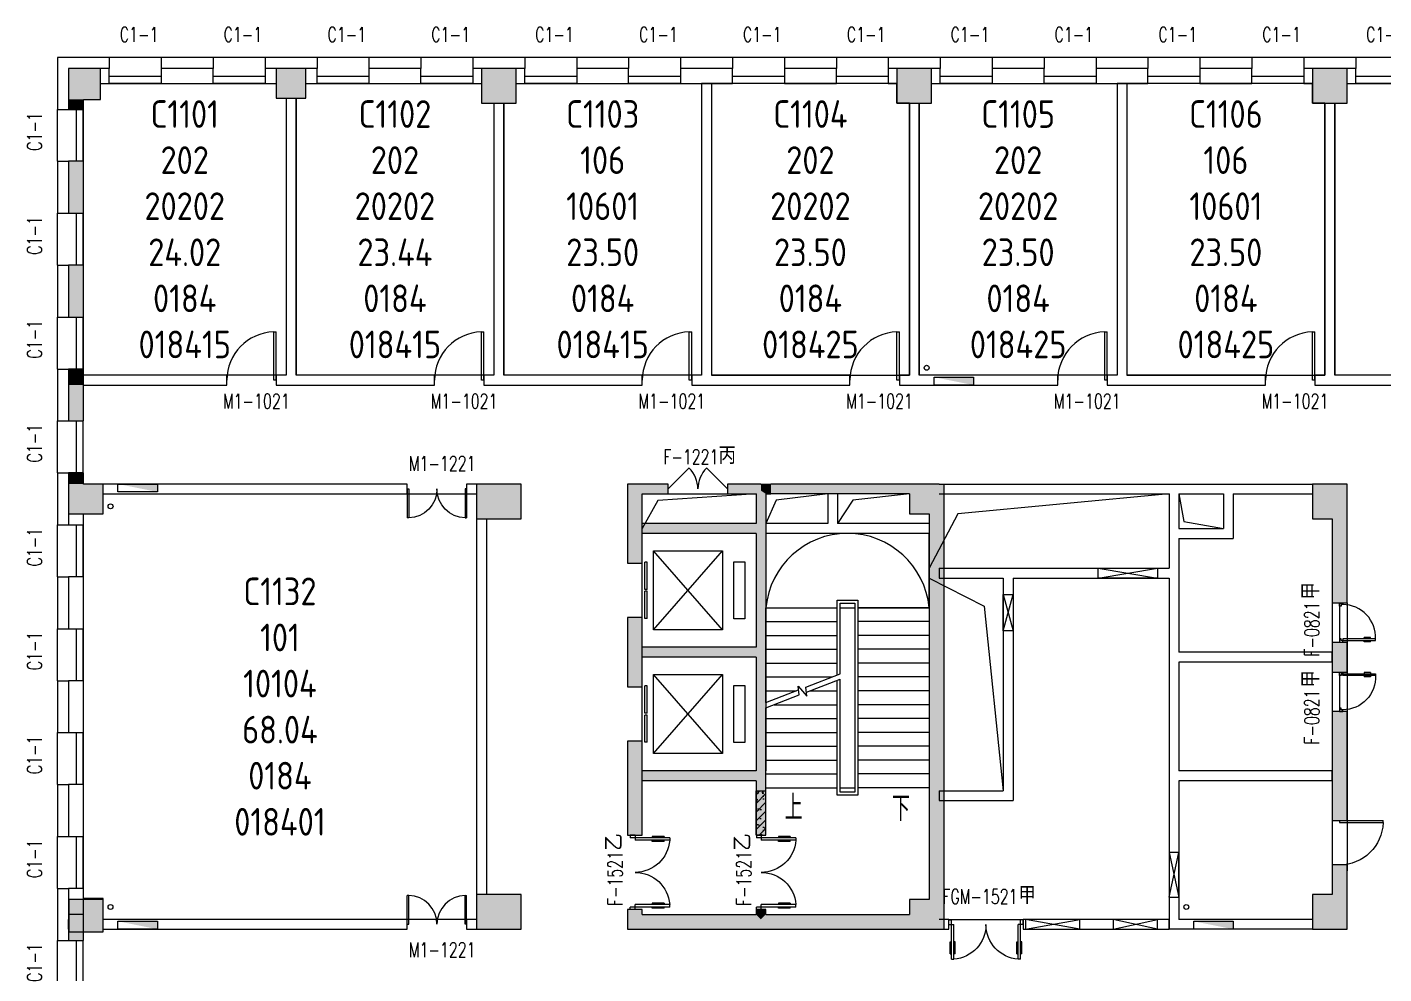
# Model space of a CAD drawing. Extents: x 1616214 to 1692011, y 310267 to 413040.
# Drawn here: x 1616239 to 1643669, y 320701 to 339840 of the extents above; entities that cross this region are included whole.
import ezdxf

# ---------------------------------------------------------------- set-up
doc = ezdxf.new("R2010")
doc.units = 0
doc.header["$LTSCALE"] = 1000
doc.header["$MEASUREMENT"] = 0
for name, color, linetype in [('body', 30, 'Continuous'), ('RM$', 5, 'Continuous'), ('RM$TXT', 5, 'Continuous'), ('消防', 222, 'Continuous')]:
    doc.layers.add(name, color=color, linetype=linetype)
doc.layers.get('0').freeze()
doc.styles.add('_TCH_DIM', font='SIMPLEX', dxfattribs={"bigfont": 'GBCBIG'})
doc.styles.add('_TCH_WINDOW', font='txt.shx', dxfattribs={"height": 3.5, "bigfont": 'hztxt.shx'})
doc.styles.get("Standard").update_dxf_attribs({"font": 'gbenor.shx', "bigfont": 'gbcbig.shx'})

# ---------------------------------------------------------------- blocks, each defined once
blk = doc.blocks.new('cde')
at = {"layer": '消防'}
blk.add_hatch(color=256, dxfattribs=at).paths.add_polyline_path([(-873427, -271674), (-874227, -271674), (-873427, -271834)])
blk.add_lwpolyline([(-874227, -271674), (-873427, -271674), (-873427, -271834), (-874227, -271834)], close=True, dxfattribs=at)
blk = doc.blocks.new('$WINLIB2D$00000004')
for p, q in [((-0.5, 0.5), (0.5, 0.5)), ((-0.5, 0.241), (0.5, 0.241)), ((-0.5, -0.5), (0.5, -0.5))]:
    blk.add_line(p, q)
blk = doc.blocks.new('$DorLib2D$00000001')
for p, q in [((0.45, 0.975), (0.5, 0.975)), ((0.45, 0), (0.45, 0.975)), ((0.5, 0), (0.5, 0.975)), ((0.5, 0), (0.45, 0))]:
    blk.add_line(p, q)
at = {"lineweight": 13}
blk.add_arc((0.475, 0), 0.975, 91.4693, 180, dxfattribs=at)
blk = doc.blocks.new('$DorLib2D$00000002')
for p, q in [((-0.5, 0), (-0.5, 0.4875)), ((-0.475, 0.4875), (-0.5, 0.4875)), ((-0.475, 0), (-0.475, 0.4875)), ((0.475, 0), (0.475, 0.4875)), ((0.475, 0.4875), (0.5, 0.4875)), ((0.5, 0), (0.5, 0.4875)), ((-0.5, 0), (-0.475, 0)), ((0.5, 0), (0.475, 0))]:
    blk.add_line(p, q)
at = {"lineweight": 13}
for centre, start, end in [((-0.4875, 0), 0, 88.53072), ((0.4875, 0), 91.46928, 180)]:
    blk.add_arc(centre, 0.4875, start, end, dxfattribs=at)
blk = doc.blocks.new('$DorLib2D$00000009')
at = {"lineweight": 13}
for p, q in [((0.378, 0.782), (0.378, 0.624)), ((0.489, 0.782), (0.489, 0.624))]:
    blk.add_line(p, q, dxfattribs=at)
for p, q in [((0.413, 0.782), (0.378, 0.782)), ((0.413, 0.905), (0.413, 0.081)), ((0.454, 0.905), (0.413, 0.905)), ((0.454, 0.081), (0.454, 0.905)), ((0.489, 0.782), (0.454, 0.782)), ((0.413, 0.624), (0.378, 0.624)), ((0.489, 0.624), (0.454, 0.624)), ((-0.494, 0.081), (-0.453, 0.081)), ((-0.494, -0.002), (-0.494, 0.081)), ((-0.453, 0.081), (-0.453, 0.039)), ((-0.453, 0.039), (-0.412, 0.039)), ((-0.412, 0.039), (-0.412, -0.002)), ((0.413, 0.081), (0.454, 0.081)), ((0.454, 0.039), (0.413, 0.039)), ((0.413, 0.039), (0.413, -0.002)), ((0.495, 0.081), (0.454, 0.081)), ((0.454, 0.081), (0.454, 0.039)), ((0.495, -0.002), (0.495, 0.081)), ((-0.494, -0.002), (-0.494, -0.002)), ((-0.412, -0.002), (-0.494, -0.002)), ((0.413, -0.002), (0.495, -0.002)), ((0.495, -0.002), (0.495, -0.002))]:
    blk.add_line(p, q)
blk.add_arc((0.372, 0.082), 0.825, 87.134, 180.0717, dxfattribs=at)
blk = doc.blocks.new('$DorLib2D$00000011')
at = {"lineweight": 13}
for p, q in [((-0.483, 0.396), (-0.483, 0.235)), ((-0.417, 0.396), (-0.417, 0.235)), ((0.417, 0.396), (0.417, 0.235)), ((0.483, 0.396), (0.483, 0.235))]:
    blk.add_line(p, q, dxfattribs=at)
for p, q in [((-0.483, 0.396), (-0.467, 0.396)), ((-0.467, 0.471), (-0.467, -0.062)), ((-0.467, 0.471), (-0.433, 0.471)), ((-0.433, 0.471), (-0.433, 0.004)), ((-0.417, 0.396), (-0.433, 0.396)), ((0.417, 0.396), (0.433, 0.396)), ((0.433, 0.471), (0.433, 0.004)), ((0.467, 0.471), (0.433, 0.471)), ((0.467, 0.471), (0.467, -0.062)), ((0.483, 0.396), (0.467, 0.396)), ((-0.483, 0.235), (-0.467, 0.235)), ((-0.417, 0.235), (-0.433, 0.235)), ((0.417, 0.235), (0.433, 0.235)), ((0.483, 0.235), (0.467, 0.235)), ((-0.5, 0.004), (-0.433, 0.004)), ((-0.5, 0.004), (-0.5, -0.062)), ((0.5, 0.004), (0.433, 0.004)), ((0.5, 0.004), (0.5, -0.062)), ((-0.5, -0.062), (-0.467, -0.062)), ((0.5, -0.062), (0.467, -0.062))]:
    blk.add_line(p, q)
for centre, start, end in [((-0.467, 0.004), 0, 85.904), ((0.467, 0.004), 94.096, 180)]:
    blk.add_arc(centre, 0.467, start, end, dxfattribs=at)
blk = doc.blocks.new('$TCHSYS$LDOR22D')
for p, q in [((-0.517, 0.833), (-0.017, 0.833)), ((-0.517, 0.833), (-0.517, 0.667)), ((-0.017, 0.833), (-0.017, 0.667)), ((0.017, 0.833), (0.017, 0.667)), ((0.017, 0.833), (0.517, 0.833)), ((0.517, 0.833), (0.517, 0.667)), ((-0.517, 0.667), (-0.017, 0.667)), ((-0.5, 0.5), (0.5, 0.5)), ((0.017, 0.667), (0.517, 0.667))]:
    blk.add_line(p, q)
blk = doc.blocks.new('$DorLib2D$00000116')
at = {"color": 0}
for p, q in [((-0.5, 0), (-0.146, 0.354)), ((0.5, 0), (0.146, 0.354))]:
    blk.add_line(p, q, dxfattribs=at)
for centre, start, end in [((-0.5, 0), 0, 45), ((0.5, 0), 135, 180)]:
    blk.add_arc(centre, 0.5, start, end, dxfattribs=at)

msp = doc.modelspace()

# ---------------------------------------------------------------- hatches: boundary and pattern name
at = {"layer": 'body'}
for points in [[(1617075, 338378), (1617725, 338378), (1617725, 339003), (1617075, 339003)], [(1621275, 338403), (1621875, 338403), (1621875, 339003), (1621275, 339003)], [(1625425, 338303), (1626125, 338303), (1626125, 339003), (1625425, 339003)], [(1633825, 338303), (1634525, 338303), (1634525, 339003), (1633825, 339003)], [(1642225, 338303), (1642925, 338303), (1642925, 339003), (1642225, 339003)], [(1617375, 338378), (1617075, 338378), (1617075, 338178), (1617375, 338178)], [(1617075, 337128), (1617075, 336078), (1617375, 336078), (1617375, 337128)], [(1617075, 335028), (1617075, 333978), (1617375, 333978), (1617375, 335028)], [(1617375, 332603), (1617375, 332928), (1617075, 332928), (1617075, 332603)], [(1617075, 332603), (1617075, 331878), (1617375, 331878), (1617375, 332603)], [(1617075, 330603), (1617375, 330603), (1617375, 330828), (1617075, 330828)], [(1617075, 330003), (1617775, 330003), (1617775, 330603), (1617075, 330603)], [(1625325, 329903), (1626225, 329903), (1626225, 330603), (1625325, 330603)], [(1628675, 330403), (1629200, 330403), (1629200, 330603), (1628375, 330603)], [(1628375, 330603), (1628375, 329003), (1628675, 329003), (1628675, 330403)], [(1631075, 330603), (1630400, 330603), (1630400, 330403), (1630975, 330403), (1631075, 330470)], [(1631075, 330470), (1631175, 330403), (1631275, 330403), (1631275, 330603), (1631075, 330603)], [(1632525, 330403), (1632525, 330603), (1631275, 330603), (1631275, 330403)], [(1634075, 330403), (1634075, 330603), (1632525, 330603), (1632525, 330403)], [(1634675, 330603), (1634075, 330603), (1634075, 330003), (1634675, 330003)], [(1634675, 330603), (1634675, 330003), (1634475, 330003), (1634475, 329803), (1634775, 329803), (1634775, 330603)], [(1642225, 329903), (1642925, 329903), (1642925, 330603), (1642225, 330603)], [(1631075, 330470), (1630975, 330403), (1630975, 329803), (1631041, 329737), (1631175, 329803), (1631175, 330403)], [(1631041, 329737), (1630975, 329803), (1628675, 329803), (1628675, 329603), (1630975, 329603)], [(1631041, 329737), (1630975, 329603), (1630975, 327303), (1631041, 327237), (1631175, 327303), (1631175, 329803)], [(1634475, 322203), (1634675, 322203), (1634675, 321603), (1634775, 321603), (1634775, 329803), (1634475, 329803)], [(1642925, 329903), (1642625, 329903), (1642625, 328203), (1642925, 328203)], [(1628675, 326503), (1628675, 327903), (1628375, 327903), (1628375, 326503)], [(1631041, 327237), (1630975, 327303), (1628675, 327303), (1628675, 327103), (1630975, 327103)], [(1631041, 327237), (1630975, 327103), (1630975, 324803), (1631041, 324737), (1631175, 324803), (1631175, 327303)], [(1642925, 326803), (1642925, 327403), (1642625, 327403), (1642625, 326803)], [(1642925, 323803), (1642925, 326003), (1642625, 326003), (1642625, 323803)], [(1628675, 323503), (1628675, 325403), (1628375, 325403), (1628375, 323503)], [(1631041, 324737), (1630975, 324803), (1628675, 324803), (1628675, 324603), (1630975, 324603)], [(1630975, 324603), (1630975, 323503), (1631175, 323503), (1631175, 324803), (1631041, 324737)], [(1642625, 322303), (1642925, 322303), (1642925, 322903), (1642625, 322903)], [(1617082, 321553), (1617775, 321553), (1617775, 322203), (1617082, 322203)], [(1625325, 321603), (1626225, 321603), (1626225, 322303), (1625325, 322303)], [(1634675, 322203), (1634075, 322203), (1634075, 321603), (1634675, 321603)], [(1642225, 321603), (1642925, 321603), (1642925, 322303), (1642225, 322303)], [(1617075, 321903), (1617075, 321378), (1617375, 321378), (1617375, 321903)], [(1628675, 321903), (1628675, 322003), (1628375, 322003), (1628375, 321603)], [(1628675, 321903), (1628375, 321603), (1631075, 321603), (1631075, 321803), (1630975, 321903)], [(1631175, 321903), (1631175, 322003), (1630975, 322003), (1630975, 321903), (1631075, 321803)], [(1631075, 321803), (1631075, 321603), (1634075, 321603), (1634075, 321903), (1631175, 321903)]]:
    msp.add_hatch(color=256, dxfattribs=at).paths.add_polyline_path(points)
h = msp.add_hatch(dxfattribs=at)
h.set_pattern_fill('钢筋混凝土', color=256, scale=50, style=0)
h.set_pattern_definition([(45, (1453297, 668490.62), (-88.388348, 88.388348), []), (50, (1453297, 668490.62), (358.6301, -31.37607), [37.5, -412.5]), (355, (1453297, 668490.62), (-69.37567, 376.09607), [30, -330]), (100.4514, (1453326.9, 668488), (289.2547, 344.71977), [31.8701, -350.57106]), (46.1842, (1453297, 668590.6), (533.6205, -82.7595), [56.25, -618.75]), (96.6356, (1453341.47, 668583.7), (467.33135, 487.05894), [47.80514, -525.8565]), (351.1842, (1453297, 668590.6), (467.331, 487.0593), [45, -495]), (21, (1453347, 668565.62), (298.45353, -201.30945), [37.5, -412.5]), (326, (1453347, 668565.62), (121.65767, 362.57502), [30, -330]), (71.4514, (1453371.87, 668548.85), (420.1113, 161.26525), [31.8701, -350.57106]), (37.5, (1453297, 668490.62), (6.079928, 166.446927), [0, -326, 0, -335, 0, -331.25]), (7.5, (1453297, 668490.62), (131.53477, 197.20586), [0, -191, 0, -318.5, 0, -126.25]), (327.5, (1453185.5, 668490.62), (266.91122, -11.277436), [0, -125, 0, -390, 0, -517.5]), (317.5, (1453135.5, 668490.62), (291.59308, 50.05249), [0, -162.5, 0, -259, 0, -367.5])])
h.paths.add_polyline_path([(1631175, 323503), (1631175, 324403), (1630975, 324403), (1630975, 323503)])

# ---------------------------------------------------------------- linework, layer by layer
for p, q in [((1616850, 339228), (1616850, 338178)), ((1617900, 339228), (1616850, 339228)), ((1617900, 339228), (1617900, 339003)), ((1620000, 339228), (1618950, 339228)), ((1618950, 339228), (1618950, 339003)), ((1620000, 339228), (1620000, 339003)), ((1621575, 339228), (1621050, 339228)), ((1621050, 339228), (1621050, 339003)), ((1622100, 339228), (1621575, 339228)), ((1622100, 339228), (1622100, 339003)), ((1624200, 339228), (1623150, 339228)), ((1623150, 339228), (1623150, 339003)), ((1624200, 339228), (1624200, 339003)), ((1625775, 339228), (1625250, 339228)), ((1625250, 339228), (1625250, 339003)), ((1626300, 339228), (1625775, 339228)), ((1626300, 339228), (1626300, 339003)), ((1628400, 339228), (1627350, 339228)), ((1627350, 339228), (1627350, 339003)), ((1628400, 339228), (1628400, 339003)), ((1630500, 339228), (1629450, 339228)), ((1629450, 339228), (1629450, 339003)), ((1630500, 339228), (1630500, 339003)), ((1632600, 339228), (1631550, 339228)), ((1631550, 339228), (1631550, 339003)), ((1632600, 339228), (1632600, 339003)), ((1634175, 339228), (1633650, 339228)), ((1633650, 339228), (1633650, 339003)), ((1634700, 339228), (1634175, 339228)), ((1634700, 339228), (1634700, 339003)), ((1636800, 339228), (1635750, 339228)), ((1635750, 339228), (1635750, 339003)), ((1636800, 339228), (1636800, 339003)), ((1638900, 339228), (1637850, 339228)), ((1637850, 339228), (1637850, 339003)), ((1638900, 339228), (1638900, 339003)), ((1641000, 339228), (1639950, 339228)), ((1639950, 339228), (1639950, 339003)), ((1641000, 339228), (1641000, 339003)), ((1642575, 339228), (1642050, 339228)), ((1642050, 339228), (1642050, 339003)), ((1643100, 339228), (1642575, 339228)), ((1643100, 339228), (1643100, 339003)), ((1617725, 339003), (1617075, 339003)), ((1617075, 339003), (1617075, 338866)), ((1617075, 338866), (1617075, 338378)), ((1617725, 338378), (1617725, 339003)), ((1617900, 339003), (1617725, 339003)), ((1617900, 338703), (1617900, 339003)), ((1620000, 339003), (1618950, 339003)), ((1618950, 339003), (1618950, 338703)), ((1620000, 338703), (1620000, 339003)), ((1621275, 339003), (1621050, 339003)), ((1621050, 339003), (1621050, 338703)), ((1621875, 339003), (1621275, 339003)), ((1621275, 339003), (1621275, 338403)), ((1622100, 339003), (1621875, 339003)), ((1621875, 338403), (1621875, 339003)), ((1622100, 338703), (1622100, 339003)), ((1624200, 339003), (1623150, 339003)), ((1623150, 339003), (1623150, 338703)), ((1624200, 338703), (1624200, 339003)), ((1625425, 339003), (1625250, 339003)), ((1625250, 339003), (1625250, 338703)), ((1626125, 339003), (1625425, 339003)), ((1625425, 339003), (1625425, 338303)), ((1626300, 339003), (1626125, 339003)), ((1626125, 338303), (1626125, 339003)), ((1626300, 338703), (1626300, 339003)), ((1628400, 339003), (1627350, 339003)), ((1627350, 339003), (1627350, 338703)), ((1628400, 338703), (1628400, 339003)), ((1630500, 339003), (1629450, 339003)), ((1629450, 339003), (1629450, 338703)), ((1630500, 338703), (1630500, 339003)), ((1632600, 339003), (1631550, 339003)), ((1631550, 339003), (1631550, 338703)), ((1632600, 338703), (1632600, 339003)), ((1633825, 339003), (1633650, 339003)), ((1633650, 339003), (1633650, 338703)), ((1634525, 339003), (1633825, 339003)), ((1633825, 339003), (1633825, 338303)), ((1634700, 339003), (1634525, 339003)), ((1634525, 338303), (1634525, 339003)), ((1634700, 338703), (1634700, 339003)), ((1636800, 339003), (1635750, 339003)), ((1635750, 339003), (1635750, 338703)), ((1636800, 338703), (1636800, 339003)), ((1638900, 339003), (1637850, 339003)), ((1637850, 339003), (1637850, 338703)), ((1638900, 338703), (1638900, 339003)), ((1641000, 339003), (1639950, 339003)), ((1639950, 339003), (1639950, 338703)), ((1641000, 338703), (1641000, 339003)), ((1642225, 339003), (1642050, 339003)), ((1642050, 339003), (1642050, 338703)), ((1642925, 339003), (1642225, 339003)), ((1642225, 339003), (1642225, 338303)), ((1643100, 339003), (1642925, 339003)), ((1642925, 338303), (1642925, 339003)), ((1643100, 338703), (1643100, 339003)), ((1617725, 338703), (1617900, 338703)), ((1618950, 338703), (1620000, 338703)), ((1621050, 338703), (1621275, 338703)), ((1621875, 338703), (1622100, 338703)), ((1623150, 338703), (1624200, 338703)), ((1625250, 338703), (1625425, 338703)), ((1626125, 338703), (1626300, 338703)), ((1627350, 338703), (1628400, 338703)), ((1629450, 338703), (1630500, 338703)), ((1629875, 338703), (1629875, 332803)), ((1630075, 338703), (1629875, 338703)), ((1630075, 338703), (1630075, 332803)), ((1631550, 338703), (1632600, 338703)), ((1633650, 338703), (1633825, 338703)), ((1634525, 338703), (1634700, 338703)), ((1635750, 338703), (1636800, 338703)), ((1637850, 338703), (1638900, 338703)), ((1638275, 338703), (1638275, 332803)), ((1638475, 338703), (1638275, 338703)), ((1638475, 338703), (1638475, 332803)), ((1639950, 338703), (1641000, 338703)), ((1642050, 338703), (1642225, 338703)), ((1642925, 338703), (1643100, 338703)), ((1617075, 338378), (1617075, 338178)), ((1617375, 338178), (1617375, 338378)), ((1617375, 338378), (1617725, 338378)), ((1621275, 338403), (1621875, 338403)), ((1621475, 338403), (1621475, 332803)), ((1621675, 338403), (1621675, 332803)), ((1625425, 338303), (1626125, 338303)), ((1625675, 338303), (1625675, 332803)), ((1625875, 338303), (1625875, 332803)), ((1633825, 338303), (1634525, 338303)), ((1634075, 338303), (1634075, 332803)), ((1634275, 338303), (1634275, 332803)), ((1642225, 338303), (1642925, 338303)), ((1642475, 338303), (1642475, 332803)), ((1642675, 338303), (1642675, 332803)), ((1616850, 338178), (1617075, 338178)), ((1617075, 338178), (1617375, 338178)), ((1616850, 337128), (1616850, 336078)), ((1616850, 337128), (1617075, 337128)), ((1617075, 337128), (1617075, 336078)), ((1617375, 337128), (1617075, 337128)), ((1617375, 336078), (1617375, 337128)), ((1616850, 336078), (1617075, 336078)), ((1617075, 336078), (1617375, 336078)), ((1616850, 335028), (1616850, 333978)), ((1616850, 335028), (1617075, 335028)), ((1617075, 335028), (1617075, 333978)), ((1617375, 335028), (1617075, 335028)), ((1617375, 333978), (1617375, 335028)), ((1616850, 333978), (1617075, 333978)), ((1617075, 333978), (1617375, 333978)), ((1616850, 332928), (1616850, 332603)), ((1616850, 332928), (1617075, 332928)), ((1617375, 332928), (1617075, 332928)), ((1617075, 332928), (1617075, 332603)), ((1617375, 332603), (1617375, 332928)), ((1620275, 332803), (1617375, 332803)), ((1620275, 332603), (1620275, 332803)), ((1621475, 332803), (1621275, 332803)), ((1621275, 332803), (1621275, 332603)), ((1624475, 332803), (1621675, 332803)), ((1624475, 332603), (1624475, 332803)), ((1625675, 332803), (1625475, 332803)), ((1625475, 332803), (1625475, 332603)), ((1628675, 332803), (1625875, 332803)), ((1628675, 332603), (1628675, 332803)), ((1629875, 332803), (1629675, 332803)), ((1629675, 332803), (1629675, 332603)), ((1632875, 332803), (1630075, 332803)), ((1632875, 332603), (1632875, 332803)), ((1634075, 332803), (1633875, 332803)), ((1633875, 332803), (1633875, 332603)), ((1637075, 332803), (1634275, 332803)), ((1637075, 332603), (1637075, 332803)), ((1638275, 332803), (1638075, 332803)), ((1638075, 332803), (1638075, 332603)), ((1641275, 332803), (1638475, 332803)), ((1641275, 332603), (1641275, 332803)), ((1642475, 332803), (1642275, 332803)), ((1642275, 332803), (1642275, 332603)), ((1645475, 332803), (1642675, 332803)), ((1616850, 332603), (1616850, 331878)), ((1617075, 332603), (1617075, 331878)), ((1617375, 331878), (1617375, 332603)), ((1617375, 332603), (1620275, 332603)), ((1621275, 332603), (1621475, 332603)), ((1621475, 332603), (1624475, 332603)), ((1625475, 332603), (1625675, 332603)), ((1625675, 332603), (1628675, 332603)), ((1629675, 332603), (1629875, 332603)), ((1629875, 332603), (1632875, 332603)), ((1633875, 332603), (1634075, 332603)), ((1634075, 332603), (1637075, 332603)), ((1638075, 332603), (1638275, 332603)), ((1638275, 332603), (1641275, 332603)), ((1642275, 332603), (1642475, 332603)), ((1642475, 332603), (1645475, 332603)), ((1616850, 331878), (1617075, 331878)), ((1617075, 331878), (1617375, 331878)), ((1616850, 330828), (1616850, 330303)), ((1616850, 330828), (1617075, 330828)), ((1617375, 330828), (1617075, 330828)), ((1617075, 330828), (1617075, 330603)), ((1617375, 330603), (1617375, 330828)), ((1617075, 330603), (1617075, 330003)), ((1617775, 330603), (1617375, 330603)), ((1623925, 330603), (1617775, 330603)), ((1617775, 330003), (1617775, 330603)), ((1623925, 330403), (1623925, 330603)), ((1625325, 330603), (1625125, 330603)), ((1625125, 330603), (1625125, 330403)), ((1626225, 330603), (1625325, 330603)), ((1625325, 330603), (1625325, 329903)), ((1626225, 329903), (1626225, 330603)), ((1629200, 330603), (1628375, 330603)), ((1628375, 330603), (1628375, 329003)), ((1629200, 330403), (1629200, 330603)), ((1631075, 330603), (1630400, 330603)), ((1630400, 330603), (1630400, 330403)), ((1631075, 330603), (1631275, 330603)), ((1632525, 330603), (1631275, 330603)), ((1634075, 330603), (1632525, 330603)), ((1634675, 330603), (1634075, 330603)), ((1634675, 330603), (1639525, 330603)), ((1634775, 330603), (1634775, 329803)), ((1639525, 330603), (1640625, 330603)), ((1640625, 330603), (1642225, 330603)), ((1642925, 330603), (1642225, 330603)), ((1642225, 330603), (1642225, 329903)), ((1642925, 329903), (1642925, 330603)), ((1616850, 330303), (1616850, 329778)), ((1617775, 330403), (1623925, 330403)), ((1625125, 330403), (1625325, 330403)), ((1628675, 330403), (1629200, 330403)), ((1628675, 329003), (1628675, 330403)), ((1628990, 330270), (1628675, 329703)), ((1630975, 330403), (1628990, 330270)), ((1629200, 330403), (1630400, 330403)), ((1630400, 330403), (1630975, 330403)), ((1630975, 330403), (1630975, 329803)), ((1631175, 330403), (1631175, 329803)), ((1631175, 330403), (1631275, 330403)), ((1631384, 330279), (1631175, 329803)), ((1632525, 330403), (1631275, 330403)), ((1632425, 330403), (1631384, 330279)), ((1632425, 330403), (1632425, 329803)), ((1634075, 330403), (1632525, 330403)), ((1632625, 330403), (1632625, 329803)), ((1632934, 330279), (1632625, 329803)), ((1634075, 330403), (1632934, 330279)), ((1634075, 330403), (1634075, 330003)), ((1634675, 330403), (1639325, 330403)), ((1639325, 330403), (1639325, 329703)), ((1639525, 330403), (1639625, 329848)), ((1639525, 330403), (1639525, 329703)), ((1639525, 330403), (1640425, 330403)), ((1640425, 330403), (1640425, 329703)), ((1640625, 330403), (1640625, 329503)), ((1640625, 330403), (1642225, 330403)), ((1617075, 330003), (1617075, 329778)), ((1617075, 330003), (1617775, 330003)), ((1617375, 329778), (1617375, 330003)), ((1634075, 330003), (1634475, 330003)), ((1634475, 330003), (1634475, 329803)), ((1616850, 329778), (1617075, 329778)), ((1617075, 329778), (1617375, 329778)), ((1625325, 329903), (1626225, 329903)), ((1625325, 329903), (1625325, 322303)), ((1625525, 329903), (1625525, 322303)), ((1630975, 329803), (1628675, 329803)), ((1628675, 329603), (1628675, 329803)), ((1631175, 329803), (1631175, 327303)), ((1632425, 329803), (1631175, 329803)), ((1634475, 329803), (1632625, 329803)), ((1634475, 329803), (1634475, 322203)), ((1634775, 329803), (1634775, 321603)), ((1639625, 329848), (1640425, 329703)), ((1642225, 329903), (1642625, 329903)), ((1642625, 329903), (1642625, 328203)), ((1642925, 328203), (1642925, 329903)), ((1630975, 329603), (1628675, 329603)), ((1630975, 329603), (1630975, 327303)), ((1632525, 329603), (1631175, 329603)), ((1634475, 329603), (1631175, 329603)), ((1631175, 329603), (1631175, 328103)), ((1634475, 329603), (1632525, 329603)), ((1634475, 328103), (1634475, 329603)), ((1639325, 329703), (1639325, 328903)), ((1639525, 329703), (1640425, 329703)), ((1639525, 329503), (1640625, 329503)), ((1639525, 329503), (1639525, 328903)), ((1628900, 327653), (1628900, 329253)), ((1628900, 329253), (1630300, 329253)), ((1630300, 327653), (1628900, 329253)), ((1628900, 327653), (1630300, 329253)), ((1630300, 329253), (1630300, 327653)), ((1628375, 329003), (1628675, 329003)), ((1630525, 327878), (1630525, 329028)), ((1630525, 329028), (1630750, 329028)), ((1630750, 329028), (1630750, 327878)), ((1634675, 328903), (1636175, 328903)), ((1634675, 328903), (1634675, 328703)), ((1636175, 328903), (1639325, 328903)), ((1637893, 328903, -200000), (1639093, 328903, -200000)), ((1637893, 328703, -200000), (1637893, 328903, -200000)), ((1637893, 328703), (1639093, 328903, -200000)), ((1637893, 328903, -200000), (1639093, 328703, -200000)), ((1639093, 328903, -200000), (1639093, 328703, -200000)), ((1639525, 328903), (1639525, 327203)), ((1616850, 328728), (1616850, 327678)), ((1616850, 328728), (1617075, 328728)), ((1617075, 328728), (1617075, 327678)), ((1617375, 328728), (1617075, 328728)), ((1617375, 327678), (1617375, 328728)), ((1634475, 328703), (1635591, 328134)), ((1634675, 328703), (1635975, 328703)), ((1635975, 328703), (1635975, 324403)), ((1636175, 328703), (1636175, 324203)), ((1636175, 328703), (1639325, 328703)), ((1639093, 328703, -200000), (1637893, 328703, -200000)), ((1639325, 328703), (1639325, 327103)), ((1635975, 328368), (1636175, 328368)), ((1635975, 327638), (1635975, 328368)), ((1635975, 328368), (1636175, 327638)), ((1635975, 327638), (1636175, 328368)), ((1636175, 328368), (1636175, 327638)), ((1631175, 326186), (1631175, 328103)), ((1631175, 328103), (1632615, 328103)), ((1631175, 328103), (1632615, 328103)), ((1632615, 326745), (1632615, 328253)), ((1632615, 328253), (1633035, 328253)), ((1632675, 326769), (1632675, 328193)), ((1632675, 328193), (1632975, 328193)), ((1632675, 326769), (1632675, 328103)), ((1632675, 328103), (1632975, 328103)), ((1632975, 328193), (1632975, 324373)), ((1632975, 328103), (1632975, 324463)), ((1633035, 328253), (1633035, 324313)), ((1634475, 328103), (1633035, 328103)), ((1633035, 328103), (1634475, 328103)), ((1634475, 328103), (1634475, 324463)), ((1635591, 328134), (1635975, 324403)), ((1642625, 328203), (1642625, 327403)), ((1642625, 328203), (1642625, 322903)), ((1642625, 328203), (1642925, 328203)), ((1642773, 328203), (1642773, 327403)), ((1642925, 328203), (1642925, 322787)), ((1628675, 327903), (1628375, 327903)), ((1628375, 327903), (1628375, 326503)), ((1628675, 326503), (1628675, 327903)), ((1630750, 327878), (1630525, 327878)), ((1631175, 327823), (1632615, 327823)), ((1634475, 327823), (1633035, 327823)), ((1616850, 327678), (1617075, 327678)), ((1617075, 327678), (1617375, 327678)), ((1630300, 327653), (1628900, 327653)), ((1631175, 327543), (1632615, 327543)), ((1634475, 327543), (1633035, 327543)), ((1636175, 327638), (1635975, 327638)), ((1630975, 327303), (1628675, 327303)), ((1628675, 327103), (1628675, 327303)), ((1631175, 327303), (1631175, 324803)), ((1631175, 327263), (1632615, 327263)), ((1634475, 327263), (1633035, 327263)), ((1642925, 327403), (1642625, 327403)), ((1642625, 327403), (1642625, 326803)), ((1642925, 326803), (1642925, 327403)), ((1630975, 327103), (1628675, 327103)), ((1630975, 327103), (1630975, 324803)), ((1631175, 326983), (1632615, 326983)), ((1634475, 326983), (1633035, 326983)), ((1639325, 327103), (1639325, 324803)), ((1642625, 327203), (1639525, 327203)), ((1642625, 327003), (1639525, 327003)), ((1639525, 327003), (1639525, 324803)), ((1642625, 327003), (1642625, 327203)), ((1628900, 325153), (1628900, 326753)), ((1628900, 326753), (1630300, 326753)), ((1630300, 325153), (1628900, 326753)), ((1628900, 325153), (1630300, 326753)), ((1630300, 326753), (1630300, 325153)), ((1631175, 326703), (1632507, 326703)), ((1631984, 326500), (1632675, 326769)), ((1634475, 326703), (1633035, 326703)), ((1642625, 326803), (1642625, 326003)), ((1642625, 326803), (1642925, 326803)), ((1642773, 326800), (1642773, 326003)), ((1616850, 326628), (1616850, 325578)), ((1616850, 326628), (1617075, 326628)), ((1617075, 326628), (1617075, 325578)), ((1617375, 326628), (1617075, 326628)), ((1617375, 325578), (1617375, 326628)), ((1628375, 326503), (1628675, 326503)), ((1630525, 325378), (1630525, 326528)), ((1630525, 326528), (1630750, 326528)), ((1630750, 326528), (1630750, 325378)), ((1631175, 326186), (1631835, 326442)), ((1631847, 326339), (1631827, 326517)), ((1631827, 326517), (1632005, 326315)), ((1632005, 326315), (1631984, 326500)), ((1631996, 326397), (1632675, 326661)), ((1632615, 324313), (1632615, 326638)), ((1632675, 324463), (1632675, 326661)), ((1632675, 324373), (1632675, 326661)), ((1631175, 326423), (1631787, 326423)), ((1631175, 326078), (1631847, 326339)), ((1632063, 326423), (1632615, 326423)), ((1634475, 326423), (1633035, 326423)), ((1631175, 324463), (1631175, 326078)), ((1631342, 326143), (1632615, 326143)), ((1634475, 326143), (1633035, 326143)), ((1642925, 326003), (1642625, 326003)), ((1642625, 326003), (1642625, 323803)), ((1642925, 323803), (1642925, 326003)), ((1631175, 325863), (1632615, 325863)), ((1634475, 325863), (1633035, 325863)), ((1616850, 325578), (1617075, 325578)), ((1617075, 325578), (1617375, 325578)), ((1628675, 325403), (1628375, 325403)), ((1628375, 325403), (1628375, 323503)), ((1628675, 323503), (1628675, 325403)), ((1630750, 325378), (1630525, 325378)), ((1631175, 325583), (1632615, 325583)), ((1634475, 325583), (1633035, 325583)), ((1630300, 325153), (1628900, 325153)), ((1631175, 325303), (1632615, 325303)), ((1634475, 325303), (1633035, 325303)), ((1630975, 324803), (1628675, 324803)), ((1628675, 324603), (1628675, 324803)), ((1631175, 325023), (1632615, 325023)), ((1631175, 323503), (1631175, 324803)), ((1634475, 325023), (1633035, 325023)), ((1639325, 324803), (1639325, 321603)), ((1642625, 324803), (1639525, 324803)), ((1642625, 324603), (1642625, 324803)), ((1616850, 324528), (1616850, 323478)), ((1616850, 324528), (1617075, 324528)), ((1617075, 324528), (1617075, 323478)), ((1617375, 324528), (1617075, 324528)), ((1617375, 323478), (1617375, 324528)), ((1630975, 324603), (1628675, 324603)), ((1630975, 324603), (1630975, 323503)), ((1631175, 324743), (1632615, 324743)), ((1634475, 324743), (1633035, 324743)), ((1642625, 324603), (1639525, 324603)), ((1639525, 324603), (1639525, 321803)), ((1630975, 323503), (1630975, 324403)), ((1630975, 324403), (1631175, 324403)), ((1631175, 324463), (1632615, 324463)), ((1631175, 323503), (1631175, 324403)), ((1633035, 324313), (1632615, 324313)), ((1632675, 324463), (1632975, 324463)), ((1632975, 324373), (1632675, 324373)), ((1634475, 324463), (1633035, 324463)), ((1634675, 324403), (1635975, 324403)), ((1634675, 324403), (1634675, 324203)), ((1634675, 324203), (1636175, 324203)), ((1642625, 323803), (1642925, 323803)), ((1616850, 323478), (1617075, 323478)), ((1617075, 323478), (1617375, 323478)), ((1628375, 323503), (1628675, 323503)), ((1630975, 323503), (1631175, 323503)), ((1630975, 323503), (1631175, 323503)), ((1639525, 323153), (1639325, 323153)), ((1639325, 323153), (1639325, 322253)), ((1639325, 323153), (1639525, 322253)), ((1639325, 322253), (1639525, 323153)), ((1639525, 322253), (1639525, 323153)), ((1642925, 322903), (1642625, 322903)), ((1642625, 322903), (1642625, 322303)), ((1642925, 322303), (1642925, 322903)), ((1616850, 322428), (1616850, 321903)), ((1616850, 322428), (1617075, 322428)), ((1617375, 322428), (1617075, 322428)), ((1617075, 322428), (1617075, 321903)), ((1617375, 321903), (1617375, 322428)), ((1617775, 322203), (1617082, 322203)), ((1617082, 322203), (1617082, 321553)), ((1617775, 321553), (1617775, 322203)), ((1626225, 322303), (1625325, 322303)), ((1625325, 322303), (1625325, 321603)), ((1626225, 321603), (1626225, 322303)), ((1634475, 322203), (1634075, 322203)), ((1634075, 322203), (1634075, 321903)), ((1639325, 322253), (1639525, 322253)), ((1642625, 322303), (1642225, 322303)), ((1642225, 322303), (1642225, 321603)), ((1642925, 321603), (1642925, 322303)), ((1616850, 321903), (1616850, 321378)), ((1617075, 321903), (1617075, 321378)), ((1617375, 321903), (1617075, 321903)), ((1617082, 321803), (1617075, 321803)), ((1617075, 321603), (1617075, 321803)), ((1617375, 321378), (1617375, 321903)), ((1623925, 321803), (1617775, 321803)), ((1623925, 321603), (1623925, 321803)), ((1625325, 321803), (1625125, 321803)), ((1625125, 321803), (1625125, 321603)), ((1628675, 322003), (1628375, 322003)), ((1628375, 322003), (1628375, 321603)), ((1628675, 321903), (1628675, 322003)), ((1628675, 321903), (1630975, 321903)), ((1631175, 322003), (1630975, 322003)), ((1630975, 322003), (1630975, 321903)), ((1631175, 321903), (1631175, 322003)), ((1631175, 321903), (1634075, 321903)), ((1634875, 321803), (1634675, 321803)), ((1634875, 321803), (1636375, 321803)), ((1634875, 321603), (1634875, 321803)), ((1639325, 321803), (1636375, 321803)), ((1636375, 321803), (1636375, 321603)), ((1637525, 321803, -200000), (1636425, 321803, -200000)), ((1636425, 321803, -200000), (1636425, 321603, -200000)), ((1636425, 321603, -200000), (1637525, 321803, -200000)), ((1637525, 321603, -200000), (1636425, 321803, -200000)), ((1637525, 321603, -200000), (1637525, 321803, -200000)), ((1639093, 321803, -200000), (1638193, 321803, -200000)), ((1638193, 321803, -200000), (1638193, 321603, -200000)), ((1638193, 321603, -200000), (1639093, 321803, -200000)), ((1639093, 321603, -200000), (1638193, 321803, -200000)), ((1639093, 321603, -200000), (1639093, 321803, -200000)), ((1639325, 321603), (1639325, 321803)), ((1642225, 321803), (1639525, 321803)), ((1617082, 321603), (1617075, 321603)), ((1617082, 321553), (1617775, 321553)), ((1617775, 321603), (1623925, 321603)), ((1625125, 321603), (1625325, 321603)), ((1625325, 321603), (1626225, 321603)), ((1628375, 321603), (1631075, 321603)), ((1631075, 321603), (1634075, 321603)), ((1634075, 321603), (1634675, 321603)), ((1634675, 321603), (1634875, 321603)), ((1636375, 321603), (1639325, 321603)), ((1636425, 321603, -200000), (1637525, 321603, -200000)), ((1638193, 321603, -200000), (1639093, 321603, -200000)), ((1642225, 321603), (1639325, 321603)), ((1642225, 321603), (1642925, 321603)), ((1616850, 321378), (1617075, 321378)), ((1617075, 321378), (1617375, 321378))]:
    msp.add_line(p, q, dxfattribs=at)
msp.add_lwpolyline([(1639325, 330403), (1635056, 330003), (1634475, 328903)], dxfattribs=at)
for points in [[(1633865, 324463, 0, 0, 0), (1633865, 328792, 0, 0, 0), (1631715, 328792, 0, 0, 0), (1631715, 326406, 120, 0, 0), (1631715, 325956, 0, 0, 0)], [(1631711, 324585, 0, 0, 0), (1631711, 325115, 120, 0, 0), (1631711, 325565, 0, 0, 0)]]:
    msp.add_lwpolyline(points, format="xyseb", dxfattribs=at)
msp.add_arc((1632825, 327949), 1657, 5.3379, 174.6621, dxfattribs=at)
at = {"layer": 'RM$'}
for points in [[(1617375, 338378), (1617725, 338378), (1617725, 338703), (1621275, 338703), (1621275, 338403), (1621475, 338403), (1621475, 332803), (1617375, 332803)], [(1621675, 338403), (1621875, 338403), (1621875, 338703), (1625425, 338703), (1625425, 338303), (1625675, 338303), (1625675, 332803), (1621675, 332803)], [(1625875, 338303), (1626125, 338303), (1626125, 338703), (1629875, 338703), (1629875, 332803), (1625875, 332803)], [(1630075, 338703), (1630075, 332803), (1634075, 332803), (1634075, 338303), (1633825, 338303), (1633825, 338703)], [(1634275, 338303), (1634525, 338303), (1634525, 338703), (1638275, 338703), (1638275, 332803), (1634275, 332803)], [(1638475, 338703), (1638475, 332803), (1642475, 332803), (1642475, 338303), (1642225, 338303), (1642225, 338703)], [(1642675, 338303), (1642925, 338303), (1642925, 338703), (1646675, 338703), (1646675, 332803), (1642675, 332803)], [(1617375, 330003), (1617775, 330003), (1617775, 330403), (1625325, 330403), (1625325, 321803), (1617775, 321803), (1617775, 322228), (1617375, 322228)]]:
    msp.add_lwpolyline(points, close=True, dxfattribs=at)
at = {"layer": '消防', "linetype": 'Continuous'}
for centre in [(1634425, 332953), (1617925, 330153), (1617925, 322053), (1639675, 322053)]:
    msp.add_circle(centre, 50, dxfattribs=at)

# ---------------------------------------------------------------- block references
at = {"layer": 'body'}
ref = msp.add_blockref('$WINLIB2D$00000004', (1618425, 338966), dxfattribs=dict(at, xscale=1050, yscale=525, zscale=1050, rotation=180))
ref.add_attrib('A', 'C1-1', (1618110, 339542), dxfattribs={"height": 297.5, "style": '_TCH_WINDOW', "width": 0.705882})
ref = msp.add_blockref('$WINLIB2D$00000004', (1620525, 338966), dxfattribs=dict(at, xscale=1050, yscale=525, zscale=1050, rotation=180))
ref.add_attrib('A', 'C1-1', (1620210, 339542), dxfattribs={"height": 297.5, "style": '_TCH_WINDOW', "width": 0.705882})
ref = msp.add_blockref('$WINLIB2D$00000004', (1622625, 338966), dxfattribs=dict(at, xscale=1050, yscale=525, zscale=1050, rotation=180))
ref.add_attrib('A', 'C1-1', (1622310, 339542), dxfattribs={"height": 297.5, "style": '_TCH_WINDOW', "width": 0.705882})
ref = msp.add_blockref('$WINLIB2D$00000004', (1624725, 338966), dxfattribs=dict(at, xscale=1050, yscale=525, zscale=1050, rotation=180))
ref.add_attrib('A', 'C1-1', (1624410, 339542), dxfattribs={"height": 297.5, "style": '_TCH_WINDOW', "width": 0.705882})
ref = msp.add_blockref('$WINLIB2D$00000004', (1626825, 338966), dxfattribs=dict(at, xscale=1050, yscale=525, zscale=1050, rotation=180))
ref.add_attrib('A', 'C1-1', (1626510, 339542), dxfattribs={"height": 297.5, "style": '_TCH_WINDOW', "width": 0.705882})
ref = msp.add_blockref('$WINLIB2D$00000004', (1628925, 338966), dxfattribs=dict(at, xscale=1050, yscale=525, zscale=1050, rotation=180))
ref.add_attrib('A', 'C1-1', (1628610, 339542), dxfattribs={"height": 297.5, "style": '_TCH_WINDOW', "width": 0.705882})
ref = msp.add_blockref('$WINLIB2D$00000004', (1631025, 338966), dxfattribs=dict(at, xscale=1050, yscale=525, zscale=1050, rotation=180))
ref.add_attrib('A', 'C1-1', (1630710, 339542), dxfattribs={"height": 297.5, "style": '_TCH_WINDOW', "width": 0.705882})
ref = msp.add_blockref('$WINLIB2D$00000004', (1633125, 338966), dxfattribs=dict(at, xscale=1050, yscale=525, zscale=1050, rotation=180))
ref.add_attrib('A', 'C1-1', (1632810, 339542), dxfattribs={"height": 297.5, "style": '_TCH_WINDOW', "width": 0.705882})
ref = msp.add_blockref('$WINLIB2D$00000004', (1635225, 338966), dxfattribs=dict(at, xscale=1050, yscale=525, zscale=1050, rotation=180))
ref.add_attrib('A', 'C1-1', (1634910, 339542), dxfattribs={"height": 297.5, "style": '_TCH_WINDOW', "width": 0.705882})
ref = msp.add_blockref('$WINLIB2D$00000004', (1637325, 338966), dxfattribs=dict(at, xscale=1050, yscale=525, zscale=1050, rotation=180))
ref.add_attrib('A', 'C1-1', (1637010, 339542), dxfattribs={"height": 297.5, "style": '_TCH_WINDOW', "width": 0.705882})
ref = msp.add_blockref('$WINLIB2D$00000004', (1639425, 338966), dxfattribs=dict(at, xscale=1050, yscale=525, zscale=1050, rotation=180))
ref.add_attrib('A', 'C1-1', (1639110, 339542), dxfattribs={"height": 297.5, "style": '_TCH_WINDOW', "width": 0.705882})
ref = msp.add_blockref('$WINLIB2D$00000004', (1641525, 338966), dxfattribs=dict(at, xscale=1050, yscale=525, zscale=1050, rotation=180))
ref.add_attrib('A', 'C1-1', (1641210, 339542), dxfattribs={"height": 297.5, "style": '_TCH_WINDOW', "width": 0.705882})
ref = msp.add_blockref('$WINLIB2D$00000004', (1643625, 338966), dxfattribs=dict(at, xscale=1050, yscale=525, zscale=1050, rotation=180))
ref.add_attrib('A', 'C1-1', (1643310, 339542), dxfattribs={"height": 297.5, "style": '_TCH_WINDOW', "width": 0.705882})
ref = msp.add_blockref('$WINLIB2D$00000004', (1617112, 337653), dxfattribs=dict(at, xscale=-1050, yscale=525, zscale=-1050, rotation=270))
ref.add_attrib('A', 'C1-1', (1616536, 337338), dxfattribs={"height": 297.5, "rotation": 90, "style": '_TCH_WINDOW', "width": 0.705882})
ref = msp.add_blockref('$WINLIB2D$00000004', (1617112, 335553), dxfattribs=dict(at, xscale=-1050, yscale=525, zscale=-1050, rotation=270))
ref.add_attrib('A', 'C1-1', (1616536, 335238), dxfattribs={"height": 297.5, "rotation": 90, "style": '_TCH_WINDOW', "width": 0.705882})
ref = msp.add_blockref('$WINLIB2D$00000004', (1617112, 333453), dxfattribs=dict(at, xscale=-1050, yscale=525, zscale=-1050, rotation=270))
ref.add_attrib('A', 'C1-1', (1616536, 333138), dxfattribs={"height": 297.5, "rotation": 90, "style": '_TCH_WINDOW', "width": 0.705882})
ref = msp.add_blockref('$DorLib2D$00000001', (1620775, 332703), dxfattribs=dict(at, xscale=-1000, yscale=-1000, zscale=-1000, rotation=180))
ref.add_attrib('A', 'M1-1021', (1620197, 332130), dxfattribs={"height": 297.5, "style": '_TCH_WINDOW', "width": 0.705882})
ref = msp.add_blockref('$DorLib2D$00000001', (1624975, 332703), dxfattribs=dict(at, xscale=-1000, yscale=-1000, zscale=-1000, rotation=180))
ref.add_attrib('A', 'M1-1021', (1624397, 332130), dxfattribs={"height": 297.5, "style": '_TCH_WINDOW', "width": 0.705882})
ref = msp.add_blockref('$DorLib2D$00000001', (1629175, 332703), dxfattribs=dict(at, xscale=-1000, yscale=-1000, zscale=-1000, rotation=180))
ref.add_attrib('A', 'M1-1021', (1628597, 332130), dxfattribs={"height": 297.5, "style": '_TCH_WINDOW', "width": 0.705882})
ref = msp.add_blockref('$DorLib2D$00000001', (1633375, 332703), dxfattribs=dict(at, xscale=-1000, yscale=-1000, zscale=-1000, rotation=180.0000000000017))
ref.add_attrib('A', 'M1-1021', (1632797, 332130), dxfattribs={"height": 297.5, "style": '_TCH_WINDOW', "width": 0.705882})
ref = msp.add_blockref('$DorLib2D$00000001', (1637575, 332703), dxfattribs=dict(at, xscale=-1000, yscale=-1000, zscale=-1000, rotation=180))
ref.add_attrib('A', 'M1-1021', (1636997, 332130), dxfattribs={"height": 297.5, "style": '_TCH_WINDOW', "width": 0.705882})
ref = msp.add_blockref('$DorLib2D$00000001', (1641775, 332703), dxfattribs=dict(at, xscale=-1000, yscale=-1000, zscale=-1000, rotation=180))
ref.add_attrib('A', 'M1-1021', (1641197, 332130), dxfattribs={"height": 297.5, "style": '_TCH_WINDOW', "width": 0.705882})
ref = msp.add_blockref('$WINLIB2D$00000004', (1617112, 331353), dxfattribs=dict(at, xscale=-1050, yscale=525, zscale=-1050, rotation=270))
ref.add_attrib('A', 'C1-1', (1616536, 331038), dxfattribs={"height": 297.5, "rotation": 90, "style": '_TCH_WINDOW', "width": 0.705882})
ref = msp.add_blockref('$DorLib2D$00000002', (1624525, 330503), dxfattribs=dict(at, xscale=-1200, yscale=1200, zscale=-1200, rotation=180))
ref.add_attrib('A', 'M1-1221', (1623955, 330871), dxfattribs={"height": 297.5, "style": '_TCH_WINDOW', "width": 0.705882})
at = {"layer": 'body', "xscale": 1200, "yscale": 1200, "zscale": 1200}
msp.add_blockref('$DorLib2D$00000116', (1629800, 330503), dxfattribs=at)
at = {"layer": 'body'}
ref = msp.add_blockref('$WINLIB2D$00000004', (1617112, 329253), dxfattribs=dict(at, xscale=-1050, yscale=525, zscale=-1050, rotation=270))
ref.add_attrib('A', 'C1-1', (1616536, 328938), dxfattribs={"height": 297.5, "rotation": 90, "style": '_TCH_WINDOW', "width": 0.705882})
for name, p, xscale, yscale, zscale, rotation in [('$TCHSYS$LDOR22D', (1628525, 328453), 1100, -300, 1100, 90.00000000000342), ('$DorLib2D$00000009', (1642775, 327803), -800, -800, -800, 90), ('$DorLib2D$00000009', (1642775, 326403), 800, -800, 800, 90), ('$TCHSYS$LDOR22D', (1628525, 325953), 1100, -300, 1100, 90.00000000000342), ('$DorLib2D$00000001', (1642775, 323353), 900, -900, 900, 90), ('$DorLib2D$00000011', (1628525, 322753), 1500, -1500, 1500, 90.00000000000342), ('$DorLib2D$00000011', (1631075, 322753), -1500, 1500, -1500, 270.0000000000178), ('$DorLib2D$00000011', (1635625, 321703), -1500, 1500, -1500, 180)]:
    msp.add_blockref(name, p, dxfattribs=dict(at, xscale=xscale, yscale=yscale, zscale=zscale, rotation=rotation))
ref = msp.add_blockref('$WINLIB2D$00000004', (1617112, 327153), dxfattribs=dict(at, xscale=-1050, yscale=525, zscale=-1050, rotation=270))
ref.add_attrib('A', 'C1-1', (1616536, 326838), dxfattribs={"height": 297.5, "rotation": 90, "style": '_TCH_WINDOW', "width": 0.705882})
ref = msp.add_blockref('$WINLIB2D$00000004', (1617112, 325053), dxfattribs=dict(at, xscale=-1050, yscale=525, zscale=-1050, rotation=270))
ref.add_attrib('A', 'C1-1', (1616536, 324738), dxfattribs={"height": 297.5, "rotation": 90, "style": '_TCH_WINDOW', "width": 0.705882})
ref = msp.add_blockref('$WINLIB2D$00000004', (1617112, 322953), dxfattribs=dict(at, xscale=-1050, yscale=525, zscale=-1050, rotation=270))
ref.add_attrib('A', 'C1-1', (1616536, 322638), dxfattribs={"height": 297.5, "rotation": 90, "style": '_TCH_WINDOW', "width": 0.705882})
ref = msp.add_blockref('$DorLib2D$00000002', (1624525, 321703), dxfattribs=dict(at, xscale=-1200, yscale=-1200, zscale=-1200, rotation=180))
ref.add_attrib('A', 'M1-1221', (1623955, 321038), dxfattribs={"height": 297.5, "style": '_TCH_WINDOW', "width": 0.705882})
ref = msp.add_blockref('$WINLIB2D$00000004', (1617112, 320853), dxfattribs=dict(at, xscale=-1050, yscale=525, zscale=-1050, rotation=270))
ref.add_attrib('A', 'C1-1', (1616536, 320538), dxfattribs={"height": 297.5, "rotation": 90, "style": '_TCH_WINDOW', "width": 0.705882})
at = {"layer": '消防'}
for p in [(2508801, 604438), (2492301, 602278), (2492302, 593438), (2514051, 593438)]:
    msp.add_blockref('cde', p, dxfattribs=at)

# ---------------------------------------------------------------- texts
at = {"layer": 'body'}
for s, height, style, p in [('丙', 350, '_TCH_WINDOW', (1630219, 331007)), ('上', 506, '_TCH_DIM', (1631554, 323812)), ('下', 506, '_TCH_DIM', (1633723, 323788))]:
    msp.add_text(s, height=height, dxfattribs=dict(at, style=style)).set_placement(p)
at = {"layer": 'body', "style": '_TCH_WINDOW', "width": 0.705882}
msp.add_text('F-1221', height=297.5, dxfattribs=at).set_placement((1629099, 331007))
at = {"layer": 'body', "style": '_TCH_WINDOW'}
for s, rotation, p in [('甲', 90, (1642362, 328268)), ('甲', 90, (1642362, 326490)), ('乙', 90, (1628275, 323191)), ('乙', 90, (1630875, 323191)), ('甲', 360, (1636282, 322116))]:
    msp.add_text(s, height=350, rotation=rotation, dxfattribs=at).set_placement(p)
at = {"layer": 'body', "style": '_TCH_WINDOW', "width": 0.705882}
for s, rotation, p in [('F-0821', 90, (1642362, 327113)), ('F-0821', 90, (1642362, 325335)), ('F-1521', 90, (1628275, 322071)), ('F-1521', 90, (1630875, 322071)), ('FGM-1521', 360, (1634742, 322116))]:
    msp.add_text(s, height=297.5, rotation=rotation, dxfattribs=at).set_placement(p)
at = {"layer": 'RM$TXT', "char_height": 558.8, "attachment_point": 8}
for s, insert in [('C1101^M^J202^M^J20202^M^J24.02^M^J0184^M^J018415^M^J', (1619425, 333146)), ('C1102^M^J202^M^J20202^M^J23.44^M^J0184^M^J018415^M^J', (1623675, 333146)), ('C1103^M^J106^M^J10601^M^J23.50^M^J0184^M^J018415^M^J', (1627875, 333146)), ('C1104^M^J202^M^J20202^M^J23.50^M^J0184^M^J018425^M^J', (1632075, 333146)), ('C1105^M^J202^M^J20202^M^J23.50^M^J0184^M^J018425^M^J', (1636275, 333146)), ('C1106^M^J106^M^J10601^M^J23.50^M^J0184^M^J018425^M^J', (1640475, 333146)), ('C1132^M^J101^M^J10104^M^J68.04^M^J0184^M^J018401^M^J', (1621350, 323496))]:
    msp.add_mtext(s, dxfattribs=dict(at, insert=insert))

doc.saveas('drawing.dxf')
